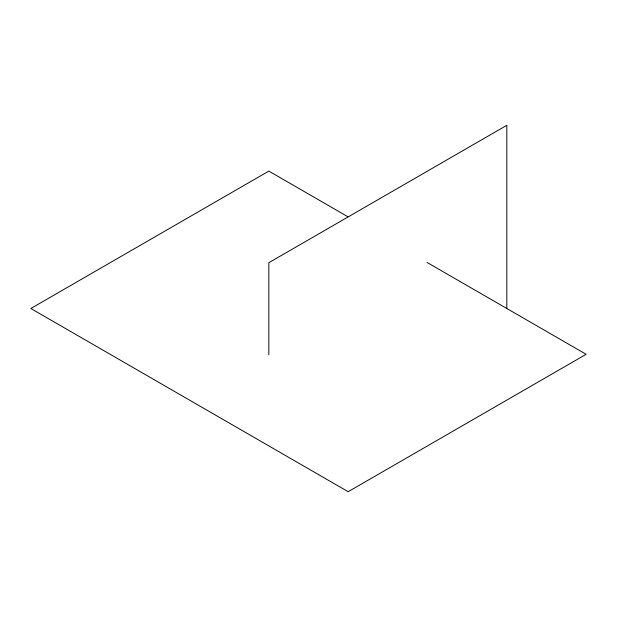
<?xml version="1.0" encoding="UTF-8"?>
<svg xmlns="http://www.w3.org/2000/svg" width="617" height="617" viewBox="0 0 617 617"><rect width="100%" height="100%" fill="white"/><g stroke="black" fill="none" stroke-linecap="round" stroke-linejoin="round"><path stroke-width="0.93" d="M347.957 216.783L268.835 171.102L30.85 308.5L348.165 491.703L586.15 354.297L427.08 262.464M506.819 308.5L506.819 125.297L268.835 262.703L268.835 354.783"/></g></svg>
